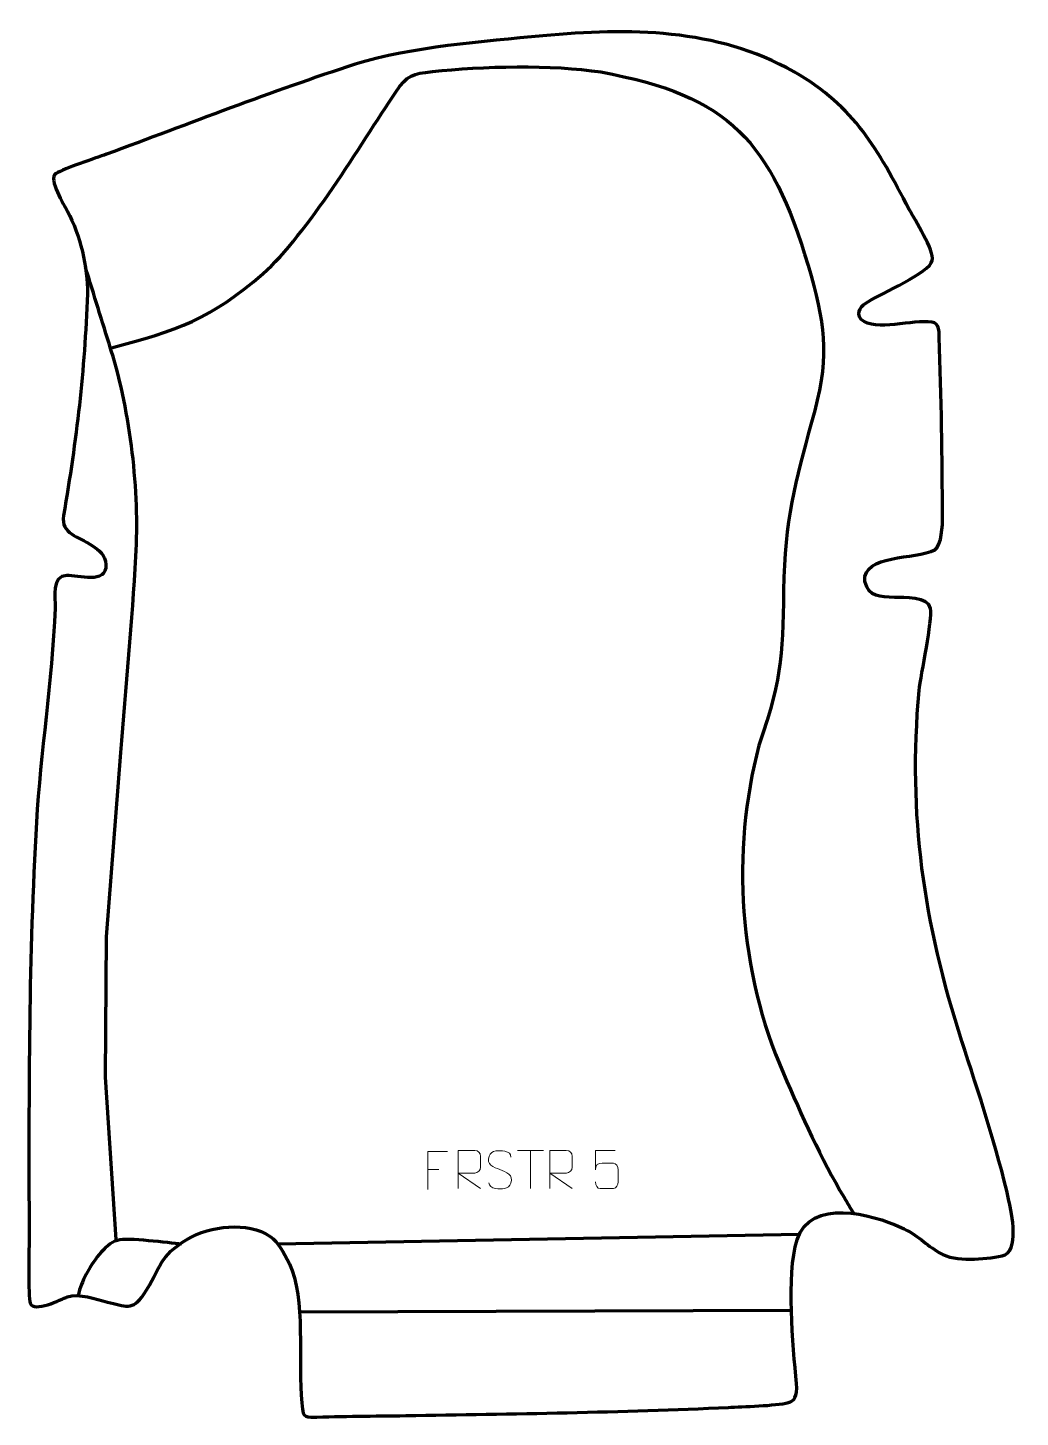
# Model space of a CAD drawing. Header units: millimetres. Extents: x -545 to 105, y -64 to 846.
import ezdxf

# ---------------------------------------------------------------- set-up
doc = ezdxf.new("R2010")
doc.units = ezdxf.units.MM
doc.header["$MEASUREMENT"] = 0
doc.layers.add('layer 1', color=7, linetype='Continuous', plot=False)
doc.layers.add('layer 2', color=7, linetype='Continuous')
doc.layers.add('layer 3', color=7, linetype='Continuous')

msp = doc.modelspace()

# ---------------------------------------------------------------- linework, layer by layer
at = {"layer": 'layer 1', "color": 250, "lineweight": 9}
for points, knots in [([(-270.3391, 110.3479), (-270.3391, 110.3479), (-283.2131, 110.3479), (-283.2131, 110.3479), (-283.2131, 110.3479), (-283.2131, 110.3479), (-283.2131, 85.3943), (-283.2131, 85.3943)], [0, 0, 0, 0, 0.33333333, 0.33333333, 0.33333333, 0.33333333, 1, 1, 1, 1]), ([(-263.377, 85.9915), (-263.377, 85.9915), (-263.377, 110.945), (-263.377, 110.945), (-263.377, 110.945), (-259.7822, 110.945), (-256.1867, 110.945), (-252.5915, 110.945), (-252.5915, 110.945), (-250.2662, 110.9073), (-248.7089, 109.4173), (-248.713, 107.0509), (-248.713, 107.0509), (-248.7134, 105.0154), (-248.7134, 101.956), (-248.713, 99.92), (-248.713, 99.92), (-248.7195, 98.0445), (-250.5318, 96.1027), (-252.5413, 96.0836), (-252.5413, 96.0836), (-252.5413, 96.0836), (-263.377, 96.0836), (-263.377, 96.0836), (-263.377, 96.0836), (-263.377, 96.0836), (-248.7223, 85.9915), (-248.7223, 85.9915)], [0, 0, 0, 0, 0.125, 0.125, 0.125, 0.125, 0.25, 0.25, 0.25, 0.25, 0.375, 0.375, 0.375, 0.375, 0.5, 0.5, 0.5, 0.5, 0.625, 0.625, 0.625, 0.625, 0.75, 0.75, 0.75, 0.75, 1, 1, 1, 1]), ([(-236.0449, 98.4682), (-240.2932, 99.9386), (-245.2013, 101.7344), (-243.1962, 107.2547), (-243.1962, 107.2547), (-241.6927, 111.3946), (-236.4791, 111.0061), (-232.8755, 110.405), (-232.8755, 110.405), (-230.0149, 109.9278), (-229.1502, 108.7146), (-228.8396, 106.6305)], [0, 0, 0, 0, 0.25, 0.25, 0.25, 0.25, 0.5, 0.5, 0.5, 0.5, 1, 1, 1, 1]), ([(-203.377, 85.9914), (-203.377, 85.9914), (-203.377, 110.9449), (-203.377, 110.9449), (-203.377, 110.9449), (-199.7822, 110.9449), (-196.1867, 110.9449), (-192.5915, 110.9449), (-192.5915, 110.9449), (-190.2662, 110.9072), (-188.7089, 109.4172), (-188.713, 107.0508), (-188.713, 107.0508), (-188.7134, 105.0153), (-188.7134, 101.9559), (-188.713, 99.9199), (-188.713, 99.9199), (-188.7195, 98.0444), (-190.5318, 96.1026), (-192.5413, 96.0835), (-192.5413, 96.0835), (-192.5413, 96.0835), (-203.377, 96.0835), (-203.377, 96.0835), (-203.377, 96.0835), (-203.377, 96.0835), (-188.7223, 85.9914), (-188.7223, 85.9914)], [0, 0, 0, 0, 0.125, 0.125, 0.125, 0.125, 0.25, 0.25, 0.25, 0.25, 0.375, 0.375, 0.375, 0.375, 0.5, 0.5, 0.5, 0.5, 0.625, 0.625, 0.625, 0.625, 0.75, 0.75, 0.75, 0.75, 1, 1, 1, 1]), ([(-160.6508, 110.9229), (-160.6508, 110.9229), (-173.5025, 110.9229), (-173.5025, 110.9229), (-173.5025, 110.9229), (-173.5022, 106.6923), (-173.5022, 102.4614), (-173.5025, 98.2302), (-173.5025, 98.2302), (-173.5028, 101.5403), (-171.8718, 102.6121), (-169.0598, 102.6726), (-169.0598, 102.6726), (-166.6202, 102.6729), (-164.1807, 102.6729), (-161.7415, 102.6726), (-161.7415, 102.6726), (-160.0917, 102.6794), (-158.6168, 100.2989), (-158.5883, 98.2302), (-158.5883, 98.2302), (-158.5886, 95.6429), (-158.5886, 93.0553), (-158.5883, 90.4676), (-158.5883, 90.4676), (-158.5421, 88.5082), (-160.0415, 86.0719), (-161.6674, 86.0134), (-161.6674, 86.0134), (-163.6239, 86.0137), (-168.5189, 86.0137), (-170.4759, 86.0134), (-170.4759, 86.0134), (-172.3214, 86.0046), (-173.4285, 87.9694), (-173.4493, 90.5205)], [0, 0, 0, 0, 0.1, 0.1, 0.1, 0.1, 0.2, 0.2, 0.2, 0.2, 0.3, 0.3, 0.3, 0.3, 0.4, 0.4, 0.4, 0.4, 0.5, 0.5, 0.5, 0.5, 0.6, 0.6, 0.6, 0.6, 0.7, 0.7, 0.7, 0.7, 0.8, 0.8, 0.8, 0.8, 1, 1, 1, 1]), ([(-236.0449, 98.4681), (-232.0263, 96.8214), (-226.9968, 94.9331), (-228.8308, 89.5728), (-228.8308, 89.5728), (-230.2906, 85.3064), (-235.2014, 85.5631), (-238.9275, 86.1178), (-238.9275, 86.1178), (-241.6775, 86.5276), (-242.8984, 87.7411), (-243.2764, 89.8533)], [0, 0, 0, 0, 0.25, 0.25, 0.25, 0.25, 0.5, 0.5, 0.5, 0.5, 1, 1, 1, 1])]:
    msp.add_open_spline(points, degree=3, knots=knots, dxfattribs=at)
for points in [[(-224.5385, 110.9214), (-224.5385, 110.9214), (-207.5513, 110.9214), (-207.5513, 110.9214)], [(-216.0447, 85.9914), (-216.0447, 85.9914), (-216.0447, 110.9449), (-216.0447, 110.9449)], [(-283.2131, 98.4682), (-283.2131, 98.4682), (-276.045, 98.4682), (-276.045, 98.4682)]]:
    msp.add_open_spline(points, degree=3, dxfattribs=at)
at = {"layer": 'layer 2', "color": 142, "lineweight": 158}
for points, knots in [([(-490.2909, 636.5963), (-447.9997, 647.6506), (-424.9814, 655.5199), (-391.2927, 685.025), (-391.2927, 685.025), (-361.8136, 711.2443), (-327.7234, 769.32), (-304.3308, 803.8645), (-304.3308, 803.8645), (-296.2219, 815.8391), (-293.6938, 815.8617), (-280.1596, 817.409), (-280.1596, 817.409), (-247.9507, 821.0911), (-201.6286, 822.0912), (-170.0785, 817.2054), (-170.0785, 817.2054), (-85.1928, 801.7897), (-58.9129, 771.5341), (-34.2356, 690.5531), (-34.2356, 690.5531), (-23.6555, 652.8042), (-20.0073, 633.3988), (-29.9907, 595.468), (-29.9907, 595.468), (-40.9628, 554.6122), (-48.7163, 529.6903), (-50.164, 486.4366), (-50.164, 486.4366), (-51.2423, 437.2611), (-50.1021, 423.9934), (-66.4885, 376.1868), (-66.4885, 376.1868), (-85.0395, 306.0236), (-79.4475, 227.8681), (-50.4572, 161.3228), (-50.4572, 161.3228), (-38.376, 133.5912), (-25.986, 105.889), (-10.55, 79.8399), (-10.55, 79.8399), (-8.5282, 76.4279), (-6.4828, 73.0303), (-4.4352, 69.6337)], [0, 0, 0, 0, 0.08333333, 0.08333333, 0.08333333, 0.08333333, 0.16666667, 0.16666667, 0.16666667, 0.16666667, 0.25, 0.25, 0.25, 0.25, 0.33333333, 0.33333333, 0.33333333, 0.33333333, 0.41666667, 0.41666667, 0.41666667, 0.41666667, 0.5, 0.5, 0.5, 0.5, 0.58333333, 0.58333333, 0.58333333, 0.58333333, 0.66666667, 0.66666667, 0.66666667, 0.66666667, 0.75, 0.75, 0.75, 0.75, 0.83333333, 0.83333333, 0.83333333, 0.83333333, 1, 1, 1, 1]), ([(-487.3977, 52.6299), (-487.3977, 52.6299), (-494.3929, 159.0232), (-494.3929, 159.0232), (-494.3929, 159.0232), (-494.3929, 159.0232), (-493.6475, 250.9103), (-493.6475, 250.9103), (-493.6475, 250.9103), (-493.6475, 250.9103), (-484.3384, 371.4839), (-484.3384, 371.4839), (-484.3384, 371.4839), (-481.0228, 414.0891), (-476.7464, 457.3881), (-474.3728, 499.9676), (-474.3728, 499.9676), (-471.985, 542.8007), (-477.8115, 593.9793), (-490.5321, 634.6871), (-490.5321, 634.6871), (-490.5321, 634.6871), (-490.9476, 636.0168), (-490.9476, 636.0168), (-490.9476, 636.0168), (-496.4227, 653.7092), (-501.8978, 671.4015), (-507.3729, 689.0938)], [0, 0, 0, 0, 0.125, 0.125, 0.125, 0.125, 0.25, 0.25, 0.25, 0.25, 0.375, 0.375, 0.375, 0.375, 0.5, 0.5, 0.5, 0.5, 0.625, 0.625, 0.625, 0.625, 0.75, 0.75, 0.75, 0.75, 1, 1, 1, 1]), ([(-444.3864, 49.6182), (-453.4625, 50.2949), (-479.4729, 54.1639), (-486.5563, 52.0713), (-486.5563, 52.0713), (-495.0733, 49.5553), (-502.7665, 37.4412), (-506.9456, 29.9789), (-506.9456, 29.9789), (-509.6605, 25.1311), (-510.8743, 21.1843), (-512.2542, 15.8474)], [0, 0, 0, 0, 0.25, 0.25, 0.25, 0.25, 0.5, 0.5, 0.5, 0.5, 1, 1, 1, 1])]:
    msp.add_open_spline(points, degree=3, knots=knots, dxfattribs=at)
for points in [[(-381.4753, 49.7236), (-381.4753, 49.7236), (-40.0964, 56.1575), (-40.0964, 56.1575)], [(-367.2704, 5.2324), (-367.2704, 5.2324), (-45.237, 6.2879), (-45.237, 6.2879)]]:
    msp.add_open_spline(points, degree=3, dxfattribs=at)
at = {"layer": 'layer 3', "color": 242, "lineweight": 158}
msp.add_open_spline([(-493.6518, 763.3562), (-439.7308, 783.2101), (-385.5435, 804.5708), (-330.9184, 822.2388), (-330.9184, 822.2388), (-293.6127, 833.7732), (-247.1783, 837.1026), (-208.0456, 840.9278), (-208.0456, 840.9278), (-151.0616, 846.0063), (-94.9528, 846.1408), (-43.4744, 817.3363), (-43.4744, 817.3363), (-3.1894, 793.9022), (10.8759, 767.006), (31.951, 727.236), (31.951, 727.236), (35.5214, 720.6455), (48.4542, 700.242), (47.0367, 693.6653), (47.0367, 693.6653), (45.3637, 685.903), (13.7219, 672.205), (5.1605, 666.9296), (5.1605, 666.9296), (0.9351, 664.2755), (-3.5924, 660.2917), (0.4254, 655.0411), (0.4254, 655.0411), (9.8513, 647.0624), (34.5109, 655.2676), (46.7594, 653.3641), (46.7594, 653.3641), (51.7998, 652.5809), (51.364, 647.9688), (51.542, 643.4412), (51.542, 643.4412), (53.0648, 604.7009), (53.4437, 564.4595), (53.8008, 525.689), (53.8008, 525.689), (53.7538, 520.5274), (53.2723, 507.2791), (48.6195, 504.2896), (48.6195, 504.2896), (35.8352, 497.7669), (1.3528, 501.5989), (2.8327, 483.6253), (2.8327, 483.6253), (5.9043, 472.8559), (12.5127, 473.6977), (22.3434, 473.1213), (22.3434, 473.1213), (28.5204, 472.8594), (44.4373, 473.8703), (45.9328, 465.8115), (45.9328, 465.8115), (47.2787, 458.5585), (39.6539, 422.7459), (38.3586, 412.1337), (38.3586, 412.1337), (31.1911, 329.9428), (41.2838, 260.6717), (66.4497, 182.457), (66.4497, 182.457), (77.309, 148.5978), (89.4926, 112.6744), (97.224, 78.07), (97.224, 78.07), (98.9689, 70.013), (104.582, 44.2934), (92.7085, 41.9471), (92.7085, 41.9471), (80.8462, 39.7194), (62.5136, 37.5152), (51.7805, 43.9009), (51.7805, 43.9009), (42.2175, 49.5904), (38.0877, 55.3269), (26.5427, 60.5885), (26.5427, 60.5885), (7.3575, 69.3322), (-32.8382, 80.1033), (-41.5286, 52.5095), (-41.5286, 52.5095), (-48.6424, 28.6313), (-44.1587, -16.3309), (-41.8876, -41.726), (-41.8876, -41.726), (-41.0996, -50.5371), (-43.5918, -53.2506), (-47.1532, -54.1782), (-47.1532, -54.1782), (-55.6151, -56.2356), (-77.34, -56.8447), (-86.4685, -57.2688), (-86.4685, -57.2688), (-156.455, -60.52), (-227.6319, -61.5858), (-297.7255, -62.6661), (-297.7255, -62.6661), (-318.4299, -62.9811), (-339.1332, -63.1082), (-359.8276, -63.721), (-359.8276, -63.721), (-365.8733, -63.5781), (-365.1629, -59.9966), (-365.7267, -54.3711), (-365.7267, -54.3711), (-368.3672, -28.0294), (-363.1174, 14.9099), (-373.8973, 36.6488), (-373.8973, 36.6488), (-377.8451, 44.6099), (-381.2928, 50.9574), (-386.502, 54.7241), (-386.502, 54.7241), (-401.1302, 64.6872), (-426.0206, 61.5367), (-440.5553, 52.9162), (-440.5553, 52.9162), (-459.5709, 41.6381), (-457.9679, 33.9729), (-469.2237, 16.7769), (-469.2237, 16.7769), (-476.4026, 5.8093), (-481.6237, 8.9236), (-493.0679, 11.722), (-493.0679, 11.722), (-500.4167, 13.4787), (-511.9236, 17.6037), (-519.1571, 15.1167), (-519.1571, 15.1167), (-523.2884, 13.4649), (-541.2623, 4.4077), (-543.5941, 10.9414), (-543.5941, 10.9414), (-545.1824, 15.3915), (-544.2779, 47.5638), (-544.3097, 55.4911), (-544.3097, 55.4911), (-544.6985, 152.179), (-544.5727, 238.0795), (-539.4941, 325.9749), (-539.4941, 325.9749), (-536.8601, 371.5622), (-529.3862, 417.184), (-527.3445, 466.1875), (-527.3445, 466.1875), (-527.0692, 472.7964), (-529.8014, 487.6146), (-519.6552, 487.5522), (-519.6552, 487.5522), (-511.9609, 487.5048), (-493.5967, 481.4625), (-493.9817, 494.6171), (-493.9817, 494.6171), (-494.1727, 501.143), (-498.9123, 504.2118), (-502.8046, 506.9272), (-502.8046, 506.9272), (-512.1104, 513.4191), (-523.703, 514.4226), (-521.7625, 526.7791), (-521.7625, 526.7791), (-513.2712, 576.627), (-507.9053, 621.2196), (-506.1699, 671.9885), (-506.1699, 671.9885), (-505.7881, 689.2336), (-510.9984, 710.7467), (-519.2084, 725.9253), (-519.2084, 725.9253), (-521.3382, 729.8627), (-532.1925, 747.1541), (-526.7899, 750.6447), (-526.7899, 750.6447), (-521.2467, 754.2263), (-501.0947, 760.7), (-493.6518, 763.3562)], degree=3, knots=[0, 0, 0, 0, 0.02173913, 0.02173913, 0.02173913, 0.02173913, 0.04347826, 0.04347826, 0.04347826, 0.04347826, 0.06521739, 0.06521739, 0.06521739, 0.06521739, 0.08695652, 0.08695652, 0.08695652, 0.08695652, 0.10869565, 0.10869565, 0.10869565, 0.10869565, 0.13043478, 0.13043478, 0.13043478, 0.13043478, 0.15217391, 0.15217391, 0.15217391, 0.15217391, 0.17391304, 0.17391304, 0.17391304, 0.17391304, 0.19565217, 0.19565217, 0.19565217, 0.19565217, 0.2173913, 0.2173913, 0.2173913, 0.2173913, 0.23913043, 0.23913043, 0.23913043, 0.23913043, 0.26086957, 0.26086957, 0.26086957, 0.26086957, 0.2826087, 0.2826087, 0.2826087, 0.2826087, 0.30434783, 0.30434783, 0.30434783, 0.30434783, 0.32608696, 0.32608696, 0.32608696, 0.32608696, 0.34782609, 0.34782609, 0.34782609, 0.34782609, 0.36956522, 0.36956522, 0.36956522, 0.36956522, 0.39130435, 0.39130435, 0.39130435, 0.39130435, 0.41304348, 0.41304348, 0.41304348, 0.41304348, 0.43478261, 0.43478261, 0.43478261, 0.43478261, 0.45652174, 0.45652174, 0.45652174, 0.45652174, 0.47826087, 0.47826087, 0.47826087, 0.47826087, 0.5, 0.5, 0.5, 0.5, 0.52173913, 0.52173913, 0.52173913, 0.52173913, 0.54347826, 0.54347826, 0.54347826, 0.54347826, 0.56521739, 0.56521739, 0.56521739, 0.56521739, 0.58695652, 0.58695652, 0.58695652, 0.58695652, 0.60869565, 0.60869565, 0.60869565, 0.60869565, 0.63043478, 0.63043478, 0.63043478, 0.63043478, 0.65217391, 0.65217391, 0.65217391, 0.65217391, 0.67391304, 0.67391304, 0.67391304, 0.67391304, 0.69565217, 0.69565217, 0.69565217, 0.69565217, 0.7173913, 0.7173913, 0.7173913, 0.7173913, 0.73913043, 0.73913043, 0.73913043, 0.73913043, 0.76086957, 0.76086957, 0.76086957, 0.76086957, 0.7826087, 0.7826087, 0.7826087, 0.7826087, 0.80434783, 0.80434783, 0.80434783, 0.80434783, 0.82608696, 0.82608696, 0.82608696, 0.82608696, 0.84782609, 0.84782609, 0.84782609, 0.84782609, 0.86956522, 0.86956522, 0.86956522, 0.86956522, 0.89130435, 0.89130435, 0.89130435, 0.89130435, 0.91304348, 0.91304348, 0.91304348, 0.91304348, 0.93478261, 0.93478261, 0.93478261, 0.93478261, 0.95652174, 0.95652174, 0.95652174, 0.95652174, 1, 1, 1, 1], dxfattribs=at)

doc.saveas('drawing.dxf')
